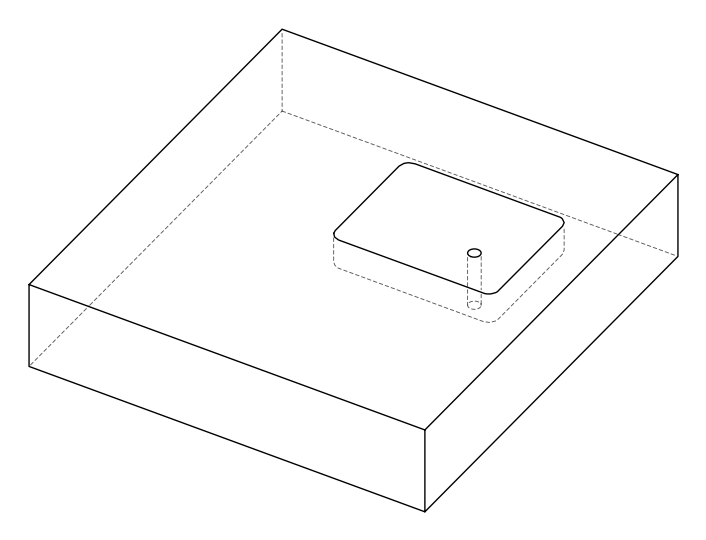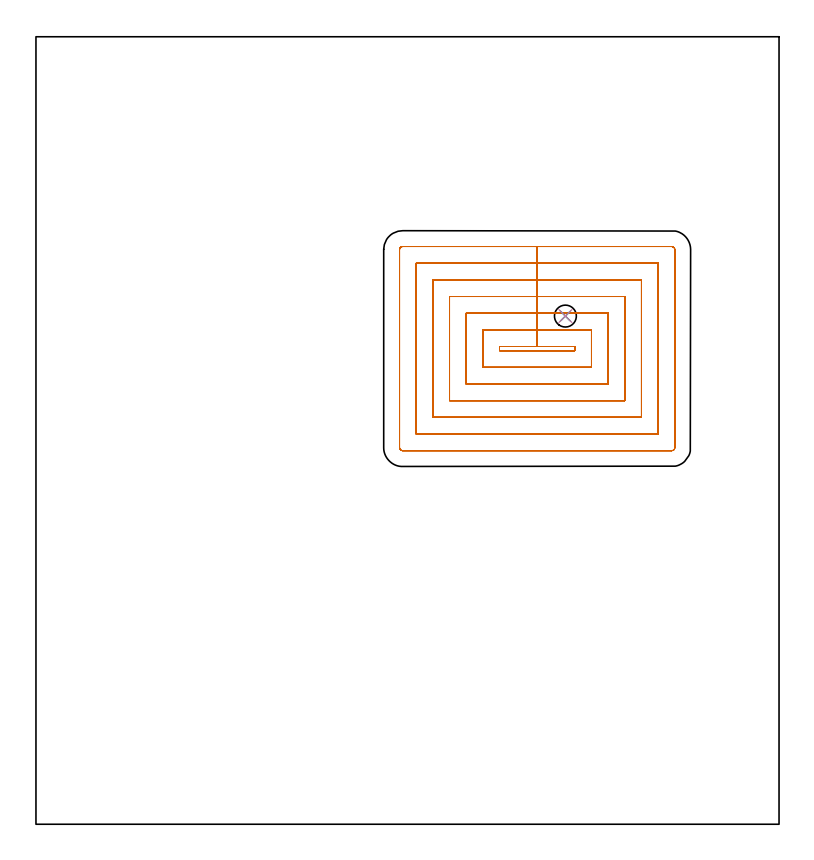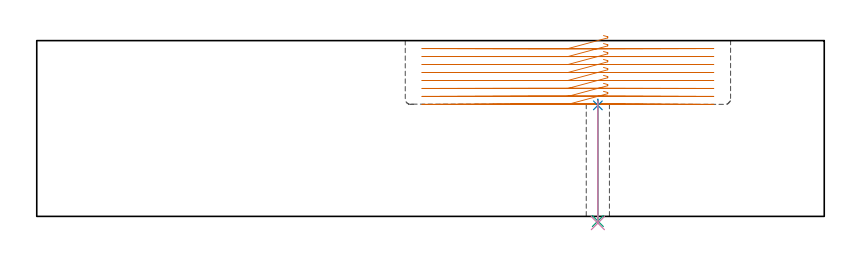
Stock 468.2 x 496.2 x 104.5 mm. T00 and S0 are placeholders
(PLAN: 4 operations, 3 tool changes, 42 min)
(1 MILL_RECTANGULAR_POCKET | POCKET_RECTANGULAR_STRAIGHT | UGT0201_095 | Follow Part, ap 5, ae 75% | 41.41 min | 1083064 mm3)
(2 SPOT_DRILL | STEP1HOLE | NXT0321_9005460120000 | 0.04 min | 21 mm3)
(3 DRILL_THROUGH_HOLE_INTO_CENTER | STEP1HOLE | NXT0301_042 | 0.29 min | 2556 mm3)
(4 DRILL_TO_ENLARGE_THROUGH_HOLE | STEP1HOLE | NXT0301_103 | 0.3 min | 7384 mm3)
(TOOL UGT0201_095 | End mill 20 mm | D20 R3 FL38 Z4)
(TOOL NXT0321_9005460120000 | NC Spot Drill, 142deg, 12mm, Carbide, Uncoated | D12 PA142 FL30 Z2)
(TOOL NXT0301_042 | Carbide Drill 7.1mm [860.1-0710-057A1-MM 2214] | D7.1 PA140 FL85 Z2)
(TOOL NXT0301_103 | Carbide Drill 13.8mm [860.1-1380-062A1-MM 2214] | D13.8 PA140 FL77 Z2)
(OP 1 MILL_RECTANGULAR_POCKET)
G17 G21 G94 G90
T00 M6
G54
G17 G0 G90 X336.923 Y298.4 S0 M3
G43 Z114.5 H0
Z107.5
G94 G1 X339.5 Z106.809 F250.
Y301. Z106.113
X315.8 Z99.762
X292.1 F500.
Y298.4
X339.5
Y301.
X315.8
Y311.5
X281.6
Y287.9
X350.
Y311.5
X315.8
Y322.
X271.1
Y277.4
X360.5
Y322.
X315.8
Y332.5
X260.6
Y266.9
X371.
Y332.5
X315.8
Y343.
X250.1
Y256.4
X381.5
Y343.
X315.8
Y353.5
X239.6
Y245.9
X392.
Y353.5
X315.8
Y364.
X231.
G3 X229.1 Y362.1 R1.9
G1 Y237.3
G3 X231. Y235.4 R1.9
G1 X400.6
G3 X402.5 Y237.3 R1.9
G1 Y362.1
G3 X400.6 Y364. R1.9
G1 X315.8
X314.8
G0 X336.923 Y298.4 Z102.762
G1 X339.5 Z102.072 F250.
Y301. Z101.375
X315.8 Z95.025
X292.1 F500.
Y298.4
X339.5
Y301.
X315.8
Y311.5
X281.6
Y287.9
X350.
Y311.5
X315.8
Y322.
X271.1
Y277.4
X360.5
Y322.
X315.8
Y332.5
X260.6
Y266.9
X371.
Y332.5
X315.8
Y343.
X250.1
Y256.4
X381.5
Y343.
X315.8
Y353.5
X239.6
Y245.9
X392.
Y353.5
X315.8
Y364.
X231.
G3 X229.1 Y362.1 R1.9
G1 Y237.3
G3 X231. Y235.4 R1.9
G1 X400.6
G3 X402.5 Y237.3 R1.9
G1 Y362.1
G3 X400.6 Y364. R1.9
G1 X315.8
X314.8
G0 X336.923 Y298.4 Z98.025
G1 X339.5 Z97.335 F250.
Y301. Z96.638
X315.8 Z90.287
X292.1 F500.
Y298.4
X339.5
Y301.
X315.8
Y311.5
X281.6
Y287.9
X350.
Y311.5
X315.8
Y322.
X271.1
Y277.4
X360.5
Y322.
X315.8
Y332.5
X260.6
Y266.9
X371.
Y332.5
X315.8
Y343.
X250.1
Y256.4
X381.5
Y343.
X315.8
Y353.5
X239.6
Y245.9
X392.
Y353.5
X315.8
Y364.
X231.
G3 X229.1 Y362.1 R1.9
G1 Y237.3
G3 X231. Y235.4 R1.9
G1 X400.6
G3 X402.5 Y237.3 R1.9
G1 Y362.1
G3 X400.6 Y364. R1.9
G1 X315.8
X314.8
G0 X336.923 Y298.4 Z93.287
G1 X339.5 Z92.597 F250.
Y301. Z91.9
X315.8 Z85.55
X292.1 F500.
Y298.4
X339.5
Y301.
X315.8
Y311.5
X281.6
Y287.9
X350.
Y311.5
X315.8
Y322.
X271.1
Y277.4
X360.5
Y322.
X315.8
Y332.5
X260.6
Y266.9
X371.
Y332.5
X315.8
Y343.
X250.1
Y256.4
X381.5
Y343.
X315.8
Y353.5
X239.6
Y245.9
X392.
Y353.5
X315.8
Y364.
X231.
G3 X229.1 Y362.1 R1.9
G1 Y237.3
G3 X231. Y235.4 R1.9
G1 X400.6
G3 X402.5 Y237.3 R1.9
G1 Y362.1
G3 X400.6 Y364. R1.9
G1 X315.8
X314.8
G0 X336.923 Y298.4 Z88.55
G1 X339.5 Z87.86 F250.
Y301. Z87.163
X315.8 Z80.812
X292.1 F500.
Y298.4
X339.5
Y301.
X315.8
Y311.5
X281.6
Y287.9
X350.
Y311.5
X315.8
Y322.
X271.1
Y277.4
X360.5
Y322.
X315.8
Y332.5
X260.6
Y266.9
X371.
Y332.5
X315.8
Y343.
X250.1
Y256.4
X381.5
Y343.
X315.8
Y353.5
X239.6
Y245.9
X392.
Y353.5
X315.8
Y364.
X231.
G3 X229.1 Y362.1 R1.9
G1 Y237.3
G3 X231. Y235.4 R1.9
G1 X400.6
G3 X402.5 Y237.3 R1.9
G1 Y362.1
G3 X400.6 Y364. R1.9
G1 X315.8
X314.8
G0 X336.923 Y298.4 Z83.812
G1 X339.5 Z83.122 F250.
Y301. Z82.425
X315.8 Z76.075
X292.1 F500.
Y298.4
X339.5
Y301.
X315.8
Y311.5
X281.6
Y287.9
X350.
Y311.5
X315.8
Y322.
X271.1
Y277.4
X360.5
Y322.
X315.8
Y332.5
X260.6
Y266.9
X371.
Y332.5
X315.8
Y343.
X250.1
Y256.4
X381.5
Y343.
X315.8
Y353.5
X239.6
Y245.9
X392.
Y353.5
X315.8
Y364.
X231.
G3 X229.1 Y362.1 R1.9
G1 Y237.3
G3 X231. Y235.4 R1.9
G1 X400.6
G3 X402.5 Y237.3 R1.9
G1 Y362.1
G3 X400.6 Y364. R1.9
G1 X315.8
X314.8
G0 X336.923 Y298.4 Z79.075
G1 X339.5 Z78.385 F250.
Y301. Z77.688
X315.8 Z71.337
X292.1 F500.
Y298.4
X339.5
Y301.
X315.8
Y311.5
X281.6
Y287.9
X350.
Y311.5
X315.8
Y322.
X271.1
Y277.4
X360.5
Y322.
X315.8
Y332.5
X260.6
Y266.9
X371.
Y332.5
X315.8
Y343.
X250.1
Y256.4
X381.5
Y343.
X315.8
Y353.5
X239.6
Y245.9
X392.
Y353.5
X315.8
Y364.
X231.
G3 X229.1 Y362.1 R1.9
G1 Y237.3
G3 X231. Y235.4 R1.9
G1 X400.6
G3 X402.5 Y237.3 R1.9
G1 Y362.1
G3 X400.6 Y364. R1.9
G1 X315.8
X314.8
G0 X336.923 Y298.4 Z74.337
G1 X339.5 Z73.647 F250.
Y301. Z72.95
X315.8 Z66.6
X292.1 F500.
Y298.4
X339.5
Y301.
X315.8
Y311.5
X281.6
Y287.9
X350.
Y311.5
X315.8
Y322.
X271.1
Y277.4
X360.5
Y322.
X315.8
Y332.5
X260.6
Y266.9
X371.
Y332.5
X315.8
Y343.
X250.1
Y256.4
X381.5
Y343.
X315.8
Y353.5
X239.6
Y245.9
X392.
Y353.5
X315.8
Y364.
X231.
G3 X229.1 Y362.1 R1.9
G1 Y237.3
G3 X231. Y235.4 R1.9
G1 X400.6
G3 X402.5 Y237.3 R1.9
G1 Y362.1
G3 X400.6 Y364. R1.9
G1 X315.8
X314.8
G0 Z114.5
M5
M2
(OP 2 SPOT_DRILL)
G17 G21 G94 G90
T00 M6
G54
G17 G0 G90 X333.6 Y320.2 S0 M3
G43 Z114.5 H0
G94 G81 G98 Z66.002 F250. R69.6
G80
M5
M2
(OP 3 DRILL_THROUGH_HOLE_INTO_CENTER)
G17 G21 G94 G90
T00 M6
G54
G17 G0 G90 X333.6 Y320.2 S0 M3
G43 Z114.5 H1
G94 G73 G98 Z-2.792 F250. Q6.939 R68.6
G80
M5
M2
(OP 4 DRILL_TO_ENLARGE_THROUGH_HOLE)
G17 G21 G94 G90
T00 M6
G54
G17 G0 G90 X333.6 Y320.2 S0 M3
G43 Z114.5 H1
G94 G73 G98 Z-4.011 F250. Q11.769 R68.6
G80
M5
M2
